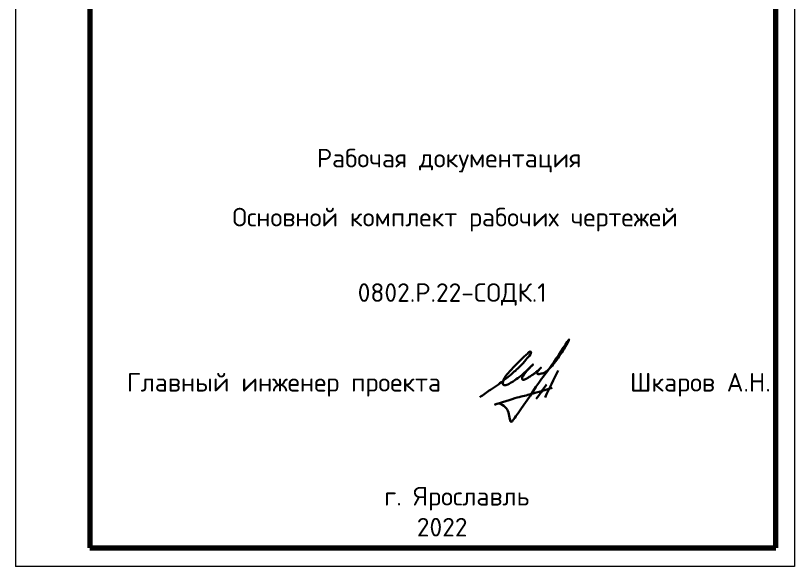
# Model space of a CAD drawing. Header units: millimetres. Extents: x -112426 to 6776, y 1218 to 38707.
# Drawn here: x 1442.4 to 1652.4, y 2270.4 to 2418.9 of the extents above; entities that cross this region are included whole.
import ezdxf

# ---------------------------------------------------------------- set-up
doc = ezdxf.new("R2010")
doc.units = ezdxf.units.MM
doc.layers.add('Основной', color=1, linetype='Continuous', lineweight=60)
doc.layers.add('Размерный', color=4, linetype='Continuous', lineweight=30)
doc.layers.add('рамка', color=7, linetype='Continuous')
doc.styles.add('-ISOCPEUR-', font='isocpeur.ttf')

# ---------------------------------------------------------------- blocks, each defined once
blk = doc.blocks.new('подпись')
at = {"lineweight": 30}
for points in [[(-0.82, -1.225), (-0.208, -0.796), (0.429, -0.361), (0.855, -0.08), (1.32, 0.253), (2.001, 0.772), (2.795, 1.399), (3.272, 1.827), (3.842, 2.359), (4.465, 3.065), (5.012, 3.73), (5.076, 3.95), (5.014, 4.027), (4.906, 4.001), (4.755, 3.878), (4.332, 3.495), (3.4, 2.576), (2.343, 1.429), (1.835, 0.482), (1.869, 0.229), (1.988, 0.161), (2.165, 0.161), (2.413, 0.252), (3.02, 0.603), (3.714, 1.088), (4.343, 1.624), (5.321, 2.549), (4.752, 1.981), (4.266, 1.359), (4.075, 1.049), (4.069, 0.847), (4.111, 0.776), (4.248, 0.776), (4.424, 0.843), (4.779, 1.048), (5.159, 1.3), (5.466, 1.506), (5.722, 1.726), (6.052, 1.989), (6.229, 2.182), (5.944, 1.882), (5.796, 1.625), (5.796, 1.497), (5.891, 1.441), (6.132, 1.461), (6.57, 1.595), (6.902, 1.787), (7.496, 2.393), (8.037, 3.079), (8.605, 3.922), (9.148, 4.763), (9.43, 5.333), (7.998, 3.261), (6.286, 0.884), (3.582, -3.067), (3.054, -3.8), (2.851, -4.052), (2.493, -2.98), (2.121, -2.392), (1.297, -1.963), (1.024, -2.029), (2.914, -1.436), (4.701, -0.96), (7.512, -0.145)], [(8.192, 1.853), (6.683, -1.27)], [(6.859, 0.227), (5.672, -1.426)]]:
    blk.add_spline(points, degree=3, dxfattribs=at)
blk = doc.blocks.new('Подпись Леха')
at = {"layer": 'рамка'}
blk.add_blockref('подпись', (2.696, 0.109), dxfattribs=at)

msp = doc.modelspace()

# ---------------------------------------------------------------- linework, layer by layer
at = {"layer": 'Основной', "color": 7, "lineweight": 70}
for p, q in [((1462.372, 2562.428), (1462.372, 2275.428)), ((1647.372, 2275.428), (1647.372, 2562.428)), ((1462.372, 2275.428), (1647.372, 2275.428))]:
    msp.add_line(p, q, dxfattribs=at)
at = {"layer": 'Размерный', "color": 7, "lineweight": 20}
for p, q in [((1442.372, 2567.428), (1442.372, 2270.428)), ((1442.372, 2567.428), (1442.372, 2270.428)), ((1652.372, 2567.428), (1652.372, 2270.428)), ((1652.372, 2270.428), (1442.372, 2270.428))]:
    msp.add_line(p, q, dxfattribs=at)

# ---------------------------------------------------------------- block references
at = {"xscale": 2.344247132584055, "yscale": 2.344247132584055, "zscale": 2.344247132584055}
msp.add_blockref('Подпись Леха', (1563.135, 2318.651), dxfattribs=at)

# ---------------------------------------------------------------- texts
at = {"layer": 'Размерный', "color": 7, "lineweight": 30, "char_height": 5, "attachment_point": 1, "style": '-ISOCPEUR-'}
for s, insert, width in [('\\pi51.22308,l10;Рабочая документация', (1462.372, 2382.994), 185), ('\\pi28.47308,l10;Основной комплект рабочих чертежей', (1462.372, 2367.092), 185), ('\\pi62.25,l10;0802.Р.22-СОДК.1', (1462.372, 2346.754), 185), ('\\pl10;Главный инженер проекта                Шкаров А.Н.', (1462.372, 2322.565), 275.50359), ('\\pi79.121;г. Ярославль \\P\\pi87.92;2022', (1462.636, 2291.841), 185)]:
    msp.add_mtext(s, dxfattribs=dict(at, insert=insert, width=width))

doc.saveas('drawing.dxf')
